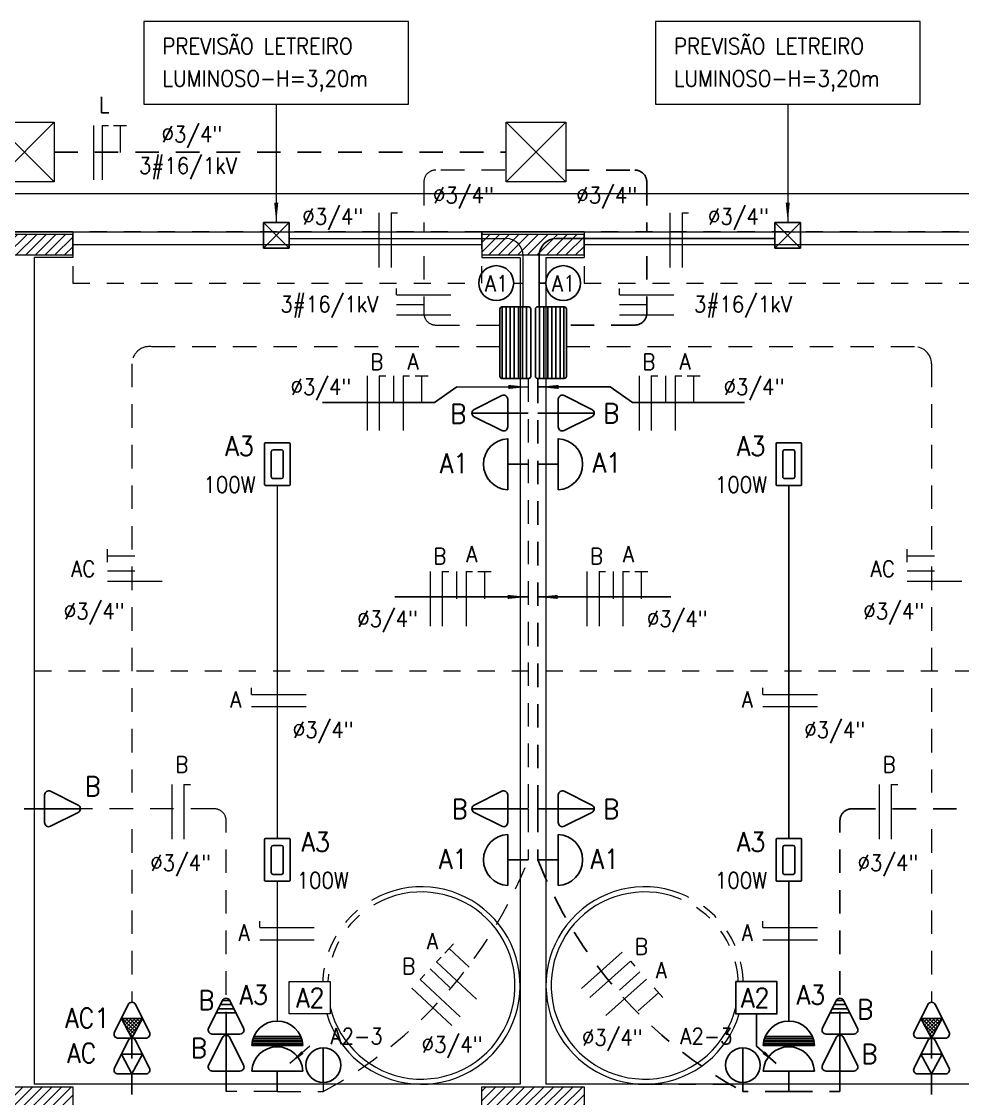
# Model space of a CAD drawing. Header units: inches. Extents: x -0.6 to 46.5, y 585.3 to 612.1.
# Drawn here: x 31.1 to 36.62, y 598.61 to 604.93 of the extents above; entities that cross this region are included whole.
import ezdxf

# ---------------------------------------------------------------- set-up
doc = ezdxf.new("R2010")
doc.units = ezdxf.units.IN
doc.header["$LTSCALE"] = 0.2
doc.header["$MEASUREMENT"] = 0
doc.linetypes.add('ELETRICO', pattern=[0.87, 0.69, -0.18])
doc.linetypes.add('HIDDEN', pattern=[0.375, 0.25, -0.125])
doc.layers.get('0').update_dxf_attribs({"lineweight": 0})
for name, color, linetype in [('ABC', 7, 'Continuous'), ('APISO', 134, 'ELETRICO'), ('ARRETO', 6, 'Continuous'), ('ATETO', 134, 'Continuous'), ('C', 7, 'Continuous'), ('Circuitos', 1, 'Continuous'), ('HATCH', 3, 'Continuous'), ('I', 7, 'Continuous'), ('O', 7, 'Continuous'), ('texto-fiacao', 7, 'Continuous')]:
    doc.layers.add(name, color=color, linetype=linetype)
for name, color, linetype, lineweight in [('ABERTURAS', 5, 'HIDDEN', 0), ('PAREDES', 30, 'Continuous', 0), ('PISOS', 4, 'Continuous', 0)]:
    doc.layers.add(name, color=color, linetype=linetype, lineweight=lineweight)
doc.styles.add('ROMANSP', font='romans.shx', dxfattribs={"width": 0.9})
pattern_1 = [(45, (11.47801, 76.999498), (-0.0282842712, 0.0282842712), [])]

# ---------------------------------------------------------------- blocks, each defined once
blk = doc.blocks.new('*O4')
at = {"layer": 'ABERTURAS', "color": 3, "linetype": 'Continuous', "lineweight": 0}
blk.add_line((1.2, 0.075), (-1.2, 0.075), dxfattribs=at)
at = {"layer": 'ABERTURAS', "color": 3, "linetype": 'HIDDEN', "lineweight": 0}
blk.add_lwpolyline([(1.2, 0.15), (-1.2, 0.15), (-1.2, -0.15), (1.2, -0.15)], close=True, dxfattribs=at)
blk = doc.blocks.new('*O5')
at = {"layer": 'ABERTURAS', "color": 3, "linetype": 'Continuous', "lineweight": 0}
blk.add_line((1.2, 0.075), (-1.2, 0.075), dxfattribs=at)
at = {"layer": 'ABERTURAS', "color": 3, "linetype": 'HIDDEN', "lineweight": 0}
blk.add_lwpolyline([(1.2, 0.15), (-1.2, 0.15), (-1.2, -0.15), (1.2, -0.15)], close=True, dxfattribs=at)
blk = doc.blocks.new('I-D')
at = {"color": 20}
blk.add_line((0, 17), (0, 0), dxfattribs=at)
blk.add_circle((0, 8.5), 8.5, dxfattribs=at)
blk = doc.blocks.new('O-2P170')
at = {"color": 20}
for p, q in [((-8.55, 7.89), (-1.79, 21.42)), ((1.81, 21.37), (-1.81, 21.37)), ((8.55, 7.89), (1.79, 21.42)), ((3.81, 17.37), (-3.81, 17.37)), ((2.81, 19.37), (-2.81, 19.37)), ((4.81, 15.37), (-4.81, 15.37)), ((0, 15.37), (0, -5)), ((-6.76, 5), (6.76, 5))]:
    blk.add_line(p, q, dxfattribs=at)
for centre, start, end in [((0, 20.53), 26.5651, 153.4349), ((-6.76, 7), 153.4349, 270), ((6.76, 7), 270, 26.5651)]:
    blk.add_arc(centre, 2, start, end, dxfattribs=at)
blk = doc.blocks.new('O-2P20')
at = {"color": 20}
for p, q in [((-8.55, 7.89), (-1.79, 21.42)), ((0, 22.53), (0, 5)), ((8.55, 7.89), (1.79, 21.42)), ((-6.76, 5), (6.76, 5)), ((0, 5), (0, -5))]:
    blk.add_line(p, q, dxfattribs=at)
for centre, start, end in [((0, 20.53), 26.5651, 153.4349), ((-6.76, 7), 153.4349, 270), ((6.76, 7), 270, 26.5651)]:
    blk.add_arc(centre, 2, start, end, dxfattribs=at)
blk = doc.blocks.new('O-ARAND')
at = {"color": 20}
for p, q in [((-12.5, 5), (12.5, 5)), ((0, 5), (0, -5))]:
    blk.add_line(p, q, dxfattribs=at)
blk.add_arc((0.02, 4.38), 12.5, 2.866, 177.134, dxfattribs=at)
blk = doc.blocks.new('O-ARAND3')
at = {"color": 20}
for p, q in [((-12.48, 6.26), (12.52, 6.26)), ((-12.43, 6.99), (12.46, 6.99)), ((-12.31, 7.92), (12.32, 7.92)), ((-12.12, 8.68), (12.16, 8.68)), ((-11.86, 9.61), (11.89, 9.61)), ((-11.51, 10.53), (11.54, 10.53))]:
    blk.add_line(p, q, dxfattribs=at)
blk.add_arc((0.02, 5.64), 12.52, 2.866, 177.134, dxfattribs=at)
blk = doc.blocks.new('SETA')
at = {"color": 6}
blk.add_lwpolyline([(0, 0, 0, 2, 0), (9.69, 0, 2, 2, 0)], format="xyseb", dxfattribs=at)
blk = doc.blocks.new('CX-2X4')
at = {"color": 5}
for p, q in [((6.2475, -6.2475), (-6.2475, 6.2475)), ((-6.2475, -6.2475), (6.2475, 6.2475))]:
    blk.add_line(p, q, dxfattribs=at)
at = {"color": 20}
for p, q in [((-6.2475, 6.2475), (6.2475, 6.2475)), ((-6.2475, -6.2475), (-6.2475, 6.2475)), ((6.2475, 6.2475), (6.2475, -6.2475)), ((6.2475, -6.2475), (-6.2475, -6.2475))]:
    blk.add_line(p, q, dxfattribs=at)
blk = doc.blocks.new('CX-CD')
at = {"color": 20}
for p, q in [((-17.48, 5.87), (17.48, 5.87)), ((-17.48, 4), (17.48, 4)), ((-17.48, 2), (17.48, 2)), ((-17.48, 0), (17.48, 0)), ((-17.48, -2), (17.48, -2)), ((-17.48, -4), (17.48, -4)), ((-17.48, -6), (17.48, -6))]:
    blk.add_line(p, q, dxfattribs=at)
blk.add_lwpolyline([(-17.48, -7.06), (-17.48, 6.06, -0.414214), (-16.48, 7.06), (16.48, 7.06, -0.414214), (17.48, 6.06), (17.48, -7.06, -0.414214), (16.48, -8.06), (-16.48, -8.06, -0.414214)], format="xyb", close=True, dxfattribs=at)
at = {"color": 1, "style": 'ROMANSP', "flags": 3}
blk.add_attdef('CX', (61.88, -3.2), '', height=11.3, dxfattribs=at)
blk = doc.blocks.new('CP-30')
at = {"lineweight": 0}
for p, q in [((-17.5, 17.5), (17.5, -17.5)), ((-17.5, -17.5), (17.5, 17.5))]:
    blk.add_line(p, q, dxfattribs=at)
at = {"color": 5, "lineweight": 0}
blk.add_lwpolyline([(-17.5, -17.5), (-17.5, 17.5), (17.5, 17.5), (17.5, -17.5)], close=True, dxfattribs=at)
blk = doc.blocks.new('I-S')
at = {"color": 20}
blk.add_circle((0, 8.5), 8.5, dxfattribs=at)
blk = doc.blocks.new('O-COND-H')
at = {"color": 20}
for p, q in [((-10.41, -5.83), (-10.41, 5.83)), ((-10, 6.25), (10, 6.25)), ((10.41, -5.83), (10.41, 5.83)), ((10, -6.25), (-10, -6.25))]:
    blk.add_line(p, q, dxfattribs=at)
at = {"color": 7}
for p, q in [((-7.08, -2.08), (-7.08, 2.08)), ((-6.25, 2.92), (6.25, 2.92)), ((7.08, -2.08), (7.08, 2.08)), ((6.25, -2.92), (-6.25, -2.92))]:
    blk.add_line(p, q, dxfattribs=at)
at = {"color": 20}
for centre, start, end in [((-10, 5.83), 90, 180), ((10, 5.83), 360, 90), ((-10, -5.83), 180, 270), ((10, -5.83), 270, 360)]:
    blk.add_arc(centre, 0.416, start, end, dxfattribs=at)
at = {"color": 7}
for centre, start, end in [((-6.25, 2.08), 90, 180), ((6.25, 2.08), 0, 90), ((-6.25, -2.08), 180, 270), ((6.25, -2.08), 270, 0)]:
    blk.add_arc(centre, 0.833, start, end, dxfattribs=at)
blk = doc.blocks.new('O-AC20')
at = {"color": 20}
blk.add_line((0, 5), (0, -5), dxfattribs=at)
blk.add_lwpolyline([(6.76, 5, 0.557537), (8.55, 7.89), (1.79, 21.42, 0.618034), (-1.79, 21.42), (-8.55, 7.89, 0.557537), (-6.76, 5)], format="xyb", close=True, dxfattribs=at)
at = {"layer": 'O', "color": 20}
blk.add_lwpolyline([(0, 5), (-5.17, 14.66), (5.17, 14.66)], close=True, dxfattribs=at)
blk = doc.blocks.new('*X45')
at = {"color": 0}
for p, q in [((1683.55, 1517.88), (1677.07, 1524.36)), ((1677.19, 1523.4), (1678.15, 1524.36)), ((1677.81, 1522.25), (1679.92, 1524.36)), ((1678.42, 1521.09), (1681.69, 1524.36)), ((1684.17, 1519.03), (1678.84, 1524.36)), ((1679.04, 1519.94), (1683.46, 1524.36)), ((1679.66, 1518.79), (1685.22, 1524.36)), ((1680.27, 1517.64), (1686.99, 1524.36)), ((1684.78, 1520.18), (1680.6, 1524.36)), ((1685.4, 1521.33), (1682.37, 1524.36)), ((1686.01, 1522.48), (1684.14, 1524.36)), ((1686.63, 1523.63), (1685.91, 1524.36)), ((1682.93, 1516.73), (1678.26, 1521.39)), ((1682.32, 1515.57), (1680.3, 1517.59)), ((1680.89, 1516.49), (1685.01, 1520.61)), ((1681.51, 1515.34), (1682.98, 1516.81))]:
    blk.add_line(p, q, dxfattribs=at)
blk = doc.blocks.new('O-AC170')
at = {"color": 20}
blk.add_line((0, 5), (0, -5), dxfattribs=at)
blk.add_lwpolyline([(6.76, 5, 0.557537), (8.55, 7.89), (1.79, 21.42, 0.618034), (-1.79, 21.42), (-8.55, 7.89, 0.557537), (-6.76, 5)], format="xyb", close=True, dxfattribs=at)
at = {"layer": 'O', "color": 20}
blk.add_lwpolyline([(0, 5), (-5.17, 14.66), (5.17, 14.66)], close=True, dxfattribs=at)
at = {"layer": 'O'}
blk.add_blockref('*X45', (-1681.85, -1509.7), dxfattribs=at)

msp = doc.modelspace()

# ---------------------------------------------------------------- hatches: boundary and pattern name
at = {"layer": 'HATCH', "linetype": 'Continuous', "lineweight": 0}
h = msp.add_hatch(dxfattribs=at)
h.set_pattern_fill('_USER', color=256, scale=0.04, angle=45, style=0, pattern_type=0)
h.set_pattern_definition(pattern_1)
h.paths.add_polyline_path([(31.403, 603.6805), (30.803, 603.6805), (30.803, 603.5605), (31.403, 603.5605)])
h.dxf.unprotected_set("ltscale", 0)
h = msp.add_hatch(dxfattribs=at)
h.set_pattern_fill('_USER', color=256, scale=0.04, angle=45, style=0, pattern_type=0)
h.set_pattern_definition(pattern_1)
h.paths.add_polyline_path([(34.403, 603.6805), (33.803, 603.6805), (33.803, 603.5605), (34.403, 603.5605)])
h.dxf.unprotected_set("ltscale", 0)
h = msp.add_hatch(dxfattribs=at)
h.set_pattern_fill('_USER', color=256, scale=0.04, angle=45, style=0, pattern_type=0)
h.set_pattern_definition(pattern_1)
h.paths.add_polyline_path([(30.803, 598.6805), (31.403, 598.6805), (31.403, 598.5605), (30.803, 598.5605)])
h.dxf.unprotected_set("ltscale", 0)
h = msp.add_hatch(dxfattribs=at)
h.set_pattern_fill('_USER', color=256, scale=0.04, angle=45, style=0, pattern_type=0)
h.set_pattern_definition(pattern_1)
h.paths.add_polyline_path([(33.803, 598.6805), (34.403, 598.6805), (34.403, 598.5605), (33.803, 598.5605)])
h.dxf.unprotected_set("ltscale", 0)

# ---------------------------------------------------------------- linework, layer by layer
at = {"linetype": 'Continuous', "lineweight": 0}
for points in [[(31.403, 603.6805), (30.803, 603.6805), (30.803, 603.5605), (31.403, 603.5605)], [(34.403, 603.6805), (33.803, 603.6805), (33.803, 603.5605), (34.403, 603.5605)], [(30.803, 598.6805), (31.403, 598.6805), (31.403, 598.5605), (30.803, 598.5605)], [(33.803, 598.6805), (34.403, 598.6805), (34.403, 598.5605), (33.803, 598.5605)]]:
    msp.add_lwpolyline(points, close=True, dxfattribs=at).dxf.unprotected_set("ltscale", 0)
at = {"layer": 'APISO'}
for p, q in [((31.2944, 604.164), (33.9444, 604.164)), ((34.1312, 600.3114), (34.1312, 600.0114)), ((35.333, 598.7055), (35.333, 598.6525)), ((35.603, 598.6525), (35.333, 598.6525)), ((35.603, 598.6525), (35.903, 598.6525))]:
    msp.add_line(p, q, dxfattribs=at)
at = {"layer": 'APISO', "lineweight": 0}
for p, q in [((33.9084, 603.0221), (31.8666, 603.0221)), ((36.34, 603.0221), (34.2982, 603.0221)), ((31.7505, 602.9221), (31.7505, 600.4075)), ((36.44, 602.9221), (36.44, 600.4075)), ((34.0748, 600.3114), (34.0748, 600.0114)), ((31.7505, 600.1911), (31.7505, 599.1762)), ((36.44, 600.1911), (36.44, 599.1762)), ((32.873, 598.7055), (32.873, 598.6525)), ((32.603, 598.6525), (32.303, 598.6525)), ((32.603, 598.6525), (32.873, 598.6525))]:
    msp.add_line(p, q, dxfattribs=at)
for points in [[(33.9382, 604.0586), (33.5328, 604.0586, 0.414214), (33.4628, 603.9886), (33.4628, 603.6938, 0.414214)], [(33.4628, 603.5538), (33.4628, 603.2191, 0.414214), (33.5328, 603.1491), (33.9084, 603.1491)], [(32.303, 598.9828), (32.303, 600.2414, 0.414214), (32.233, 600.3114), (31.4483, 600.3114)]]:
    msp.add_lwpolyline(points, format="xyb", dxfattribs=at)
at = {"layer": 'APISO'}
for points in [[(34.2944, 604.0586), (34.6998, 604.0586, -0.414214), (34.7698, 603.9886), (34.7698, 603.6938, -0.414214)], [(34.7698, 603.5538), (34.7698, 603.2191, -0.414214), (34.6998, 603.1491), (34.2982, 603.1491)], [(35.903, 598.9828), (35.903, 600.2414, -0.414214), (35.973, 600.3114), (36.7577, 600.3114)]]:
    msp.add_lwpolyline(points, format="xyb", dxfattribs=at)
at = {"layer": 'APISO', "lineweight": 0}
for centre, radius, start, end in [((31.8522, 602.9214), 0.1017, 81.87238, 179.59407), ((36.34, 602.9221), 0.1, 360, 90), ((1676.1722, 601.5736), 1642.0978, 179.9559601, 180.0440399), ((31.6024, 600.9871), 2.658, 298.55667, 338.4639)]:
    msp.add_arc(centre, radius, start, end, dxfattribs=at)
at = {"layer": 'APISO'}
for centre, radius, start, end in [((-1607.9661, 601.5736), 1642.0978, 359.9559601, 0.0440399), ((36.6036, 600.9871), 2.658, 201.5361, 241.44333)]:
    msp.add_arc(centre, radius, start, end, dxfattribs=at)
at = {"layer": 'ARRETO', "lineweight": 0}
for p, q in [((32.5969, 604.4458), (32.5969, 603.7505)), ((35.5969, 604.4458), (35.5969, 603.7505)), ((33.6559, 602.7861), (34.0745, 602.7861)), ((32.7933, 598.9182), (32.6775, 598.818))]:
    msp.add_line(p, q, dxfattribs=at)
at = {"layer": 'ARRETO'}
for p, q in [((33.6559, 602.7861), (33.5257, 602.6942)), ((34.5555, 602.7861), (34.1369, 602.7861)), ((34.5555, 602.7861), (34.6858, 602.6942)), ((33.5257, 602.6942), (32.8683, 602.6942)), ((34.6858, 602.6942), (35.3431, 602.6942)), ((33.2915, 601.5542), (34.0708, 601.5542)), ((34.9106, 601.5542), (34.1312, 601.5542)), ((35.4127, 598.9182), (35.4127, 599.1083)), ((35.4127, 598.9182), (35.5285, 598.818))]:
    msp.add_line(p, q, dxfattribs=at)
at = {"layer": 'ARRETO', "lineweight": 0}
for points in [[(31.8206, 604.9296), (31.8206, 604.4458), (33.3731, 604.4458), (33.3731, 604.9296)], [(34.8206, 604.9296), (34.8206, 604.4458), (36.3731, 604.4458), (36.3731, 604.9296)], [(32.9137, 599.2973), (32.9137, 599.1083), (32.6729, 599.1083), (32.6729, 599.2973)]]:
    msp.add_lwpolyline(points, close=True, dxfattribs=at)
at = {"layer": 'ARRETO'}
msp.add_lwpolyline([(35.2924, 599.2973), (35.2924, 599.1083), (35.5331, 599.1083), (35.5331, 599.2973)], close=True, dxfattribs=at)
at = {"layer": 'ATETO', "lineweight": 0}
for p, q in [((32.6719, 603.6563), (33.9444, 603.6563)), ((34.0444, 603.2552), (34.0444, 603.5563)), ((34.0444, 603.2552), (34.0444, 603.5563))]:
    msp.add_line(p, q, dxfattribs=at)
at = {"layer": 'ATETO'}
for p, q in [((35.5219, 603.6563), (34.2389, 603.6563)), ((34.1389, 603.2552), (34.1389, 603.5563))]:
    msp.add_line(p, q, dxfattribs=at)
at = {"layer": 'ATETO', "lineweight": 0}
for points in [[(33.9894, 603.3955), (34.0444, 603.3955)], [(32.603, 602.208), (32.603, 600.1364)], [(32.603, 599.8865), (32.6032, 599.0662)]]:
    msp.add_lwpolyline(points, dxfattribs=at)
at = {"layer": 'ATETO'}
for points in [[(34.178, 603.3955), (34.1389, 603.3955)], [(35.603, 602.208), (35.603, 600.1364)], [(35.603, 599.8865), (35.6032, 599.0662)]]:
    msp.add_lwpolyline(points, dxfattribs=at)
at = {"layer": 'ATETO', "lineweight": 0}
msp.add_arc((33.9444, 603.5563), 0.1, 0, 90, dxfattribs=at)
at = {"layer": 'ATETO'}
msp.add_arc((34.2389, 603.5563), 0.1, 90, 180, dxfattribs=at)
at = {"layer": 'Circuitos', "lineweight": 0}
for p, q in [((31.5247, 604.3204), (31.5247, 604.0005)), ((31.5753, 604.3204), (31.6135, 604.3204)), ((31.5753, 604.3204), (31.5753, 604.0005)), ((31.6427, 604.3204), (31.7191, 604.3204)), ((31.6809, 604.3204), (31.6809, 604.1605)), ((33.199, 603.8076), (33.199, 603.4876)), ((33.2703, 603.8076), (33.3085, 603.8076)), ((33.2703, 603.8076), (33.2703, 603.4876)), ((34.9053, 603.8076), (34.9053, 603.4876)), ((34.9767, 603.8076), (35.0148, 603.8076)), ((34.9767, 603.8076), (34.9767, 603.4876)), ((33.3012, 603.326), (33.3012, 603.3641)), ((34.6094, 603.326), (34.6094, 603.3641)), ((33.3012, 603.326), (33.6212, 603.326)), ((34.6094, 603.326), (34.9294, 603.326)), ((33.3012, 603.2695), (33.4612, 603.2695)), ((33.3012, 603.2099), (33.6212, 603.2099)), ((34.6094, 603.2695), (34.7694, 603.2695)), ((34.6094, 603.2099), (34.9294, 603.2099)), ((33.1295, 602.8513), (33.1295, 602.5314)), ((33.2008, 602.8513), (33.2008, 602.5314)), ((33.2008, 602.8513), (33.239, 602.8513)), ((33.2845, 602.8513), (33.2845, 602.6913)), ((33.3409, 602.8513), (33.3791, 602.8513)), ((33.3409, 602.8513), (33.3409, 602.5314)), ((33.4107, 602.8513), (33.4871, 602.8513)), ((33.4489, 602.8513), (33.4489, 602.6913)), ((34.7253, 602.8513), (34.7253, 602.5314)), ((34.7966, 602.8513), (34.7966, 602.5314)), ((34.7966, 602.8513), (34.8348, 602.8513)), ((34.8802, 602.8513), (34.8802, 602.6913)), ((34.9367, 602.8513), (34.9749, 602.8513)), ((34.9367, 602.8513), (34.9367, 602.5314)), ((35.0065, 602.8513), (35.0828, 602.8513)), ((35.0447, 602.8513), (35.0447, 602.6913)), ((31.6078, 601.7573), (31.6078, 601.8336)), ((36.2974, 601.7573), (36.2974, 601.8336)), ((31.6078, 601.7954), (31.7678, 601.7954)), ((36.2974, 601.7954), (36.4573, 601.7954)), ((31.6078, 601.7069), (31.7678, 601.7069)), ((33.4989, 601.7031), (33.4989, 601.3831)), ((33.5702, 601.7031), (33.6084, 601.7031)), ((33.5702, 601.7031), (33.5702, 601.3831)), ((33.6538, 601.7031), (33.6538, 601.5431)), ((33.7103, 601.7031), (33.7485, 601.7031)), ((33.7103, 601.7031), (33.7103, 601.3831)), ((33.7801, 601.7031), (33.8564, 601.7031)), ((33.8182, 601.7031), (33.8182, 601.5431)), ((34.4186, 601.7031), (34.4186, 601.3831)), ((34.49, 601.7031), (34.5281, 601.7031)), ((34.49, 601.7031), (34.49, 601.3831)), ((34.5736, 601.7031), (34.5736, 601.5431)), ((34.63, 601.7031), (34.6682, 601.7031)), ((34.63, 601.7031), (34.63, 601.3831)), ((34.6998, 601.7031), (34.7762, 601.7031)), ((34.738, 601.7031), (34.738, 601.5431)), ((36.2974, 601.7069), (36.4573, 601.7069)), ((31.6078, 601.6473), (31.9277, 601.6473)), ((36.2974, 601.6473), (36.6173, 601.6473)), ((32.4514, 600.9825), (32.4514, 601.0207)), ((35.4514, 600.9825), (35.4514, 601.0207)), ((32.4514, 600.9825), (32.7714, 600.9825)), ((35.4514, 600.9825), (35.7714, 600.9825)), ((32.4514, 600.9111), (32.7714, 600.9111)), ((35.4514, 600.9111), (35.7714, 600.9111)), ((31.9839, 600.4534), (31.9839, 600.1334)), ((32.0553, 600.4534), (32.0935, 600.4534)), ((32.0553, 600.4534), (32.0553, 600.1334)), ((36.1324, 600.4534), (36.1324, 600.1334)), ((36.2038, 600.4534), (36.242, 600.4534)), ((36.2038, 600.4534), (36.2038, 600.1334)), ((32.5, 599.6142), (32.5, 599.6524)), ((32.5, 599.6142), (32.82, 599.6142)), ((35.4514, 599.6142), (35.4514, 599.6524)), ((35.4514, 599.6142), (35.7714, 599.6142)), ((32.5, 599.5429), (32.82, 599.5429)), ((35.4514, 599.5429), (35.7714, 599.5429)), ((33.585, 599.4638), (33.6373, 599.5195)), ((33.6112, 599.4916), (33.7278, 599.3822)), ((33.5373, 599.4129), (33.5634, 599.4407)), ((34.6264, 599.4702), (34.3879, 599.2569)), ((34.674, 599.417), (34.4355, 599.2037)), ((34.674, 599.417), (34.6994, 599.3886)), ((33.4987, 599.3717), (33.6153, 599.2623)), ((33.5373, 599.4129), (33.7707, 599.194)), ((34.7297, 599.3547), (34.6105, 599.2481)), ((33.4415, 599.3107), (33.4676, 599.3386)), ((33.4415, 599.3107), (33.6748, 599.0918)), ((34.7674, 599.3126), (34.5289, 599.0993)), ((33.3926, 599.2587), (33.626, 599.0398)), ((34.8393, 599.2322), (34.7201, 599.1255)), ((34.8139, 599.2606), (34.8648, 599.2037))]:
    msp.add_line(p, q, dxfattribs=at)
at = {"layer": 'PAREDES', "lineweight": 0}
for p, q in [((31.403, 603.6955), (29.188, 603.6955)), ((31.403, 603.6955), (31.403, 603.5455)), ((31.403, 603.6955), (31.403, 603.5455)), ((34.403, 603.6955), (33.803, 603.6955)), ((33.803, 603.6955), (33.803, 603.5455)), ((34.403, 603.6955), (34.403, 603.5455)), ((31.178, 603.5455), (31.178, 598.6955)), ((31.403, 603.5455), (31.178, 603.5455)), ((33.803, 603.5455), (34.028, 603.5455)), ((34.028, 603.5455), (34.028, 598.6955)), ((34.178, 603.5455), (34.178, 598.6955)), ((34.178, 603.5455), (34.403, 603.5455)), ((34.028, 598.6955), (31.178, 598.6955)), ((37.028, 598.6955), (34.178, 598.6955))]:
    msp.add_line(p, q, dxfattribs=at)
at = {"layer": 'PAREDES', "linetype": 'HIDDEN', "lineweight": 0}
for p, q in [((31.178, 601.1205), (37.028, 601.1205)), ((33.448, 598.6955), (32.869, 598.6955)), ((34.758, 598.6955), (35.337, 598.6955))]:
    msp.add_line(p, q, dxfattribs=at)
for centre, radius, start, end in [((33.448, 599.2745), 0.5791, 110.48941, 176.01427), ((34.758, 599.2745), 0.5791, 3.98573, 69.51059), ((33.448, 599.2745), 0.5491, 110.37856, 175.79675), ((34.758, 599.2745), 0.5491, 4.20325, 69.62144)]:
    msp.add_arc(centre, radius, start, end, dxfattribs=at)
at = {"layer": 'PAREDES', "linetype": 'Continuous', "lineweight": 0}
for centre, radius, start, end in [((33.448, 599.2745), 0.5791, 196.68372, 110.48941), ((33.448, 599.2745), 0.5491, 193.33361, 110.37856), ((34.758, 599.2745), 0.5791, 69.51059, 343.31628), ((34.758, 599.2745), 0.5491, 69.62144, 346.66639), ((33.448, 599.2745), 0.5791, 176.01427, 177.74043), ((33.448, 599.2745), 0.5491, 175.79675, 177.61727), ((34.758, 599.2745), 0.5491, 2.38273, 4.20325), ((34.758, 599.2745), 0.5791, 2.25957, 3.98573)]:
    msp.add_arc(centre, radius, start, end, dxfattribs=at)
at = {"layer": 'PISOS', "linetype": 'Continuous', "lineweight": 0}
for points in [[(21.803, 603.9205), (37.403, 603.9205), (37.403, 593.3205), (21.803, 593.3205)], [(22.028, 603.6955), (37.178, 603.6955), (37.178, 593.5455), (22.028, 593.5455)]]:
    msp.add_lwpolyline(points, close=True, dxfattribs=at)

# ---------------------------------------------------------------- block references
at = {"layer": 'ABERTURAS', "linetype": 'HIDDEN', "lineweight": 0}
for name, p in [('*O4', (32.603, 603.5455)), ('*O5', (35.603, 603.5455))]:
    msp.add_blockref(name, p, dxfattribs=at)
at = {"layer": 'ARRETO', "lineweight": 0, "xscale": 0.01199999999999818, "yscale": 0.01199999999999818, "zscale": 0.012, "rotation": 90}
for p in [(32.5969, 603.7505), (35.5969, 603.7505)]:
    msp.add_blockref('SETA', p, dxfattribs=at)
at = {"layer": 'C'}
for name, p, xscale, yscale, zscale in [('CP-30', (31.1194, 604.164), 0.01, 0.01, 0.01), ('CP-30', (34.1194, 604.164), 0.01, 0.01, 0.01), ('CX-2X4', (32.5969, 603.6755), 0.01199999999999818, 0.01199999999999818, 0.012), ('CX-2X4', (35.5969, 603.6755), 0.01199999999999818, 0.01199999999999818, 0.012)]:
    msp.add_blockref(name, p, dxfattribs=dict(at, xscale=xscale, yscale=yscale, zscale=zscale))
at = {"layer": 'C', "lineweight": 0, "xscale": 0.01199999999999818, "yscale": 0.01199999999999818, "zscale": 0.012, "rotation": 90}
msp.add_blockref('CX-CD', (33.9931, 603.0455), dxfattribs=at)
at = {"layer": 'C', "xscale": 0.01199999999999818, "yscale": 0.01199999999999818, "zscale": 0.012, "rotation": 270}
msp.add_blockref('CX-CD', (34.2135, 603.0455), dxfattribs=at)
at = {"layer": 'I', "lineweight": 0, "xscale": 0.01199999999999818, "yscale": 0.01199999999999818, "zscale": 0.012, "rotation": 270}
msp.add_blockref('I-S', (33.7854, 603.3955), dxfattribs=at)
at = {"layer": 'I', "xscale": 0.01199999999999818, "yscale": 0.01199999999999818, "zscale": 0.012, "rotation": 270}
msp.add_blockref('I-S', (34.178, 603.3955), dxfattribs=at)
at = {"layer": 'I', "lineweight": 0, "xscale": -0.01199999999999818, "yscale": 0.01199999999999818, "zscale": 0.012}
msp.add_blockref('I-D', (32.873, 598.7055), dxfattribs=at)
at = {"layer": 'I', "xscale": 0.01199999999999818, "yscale": 0.01199999999999818, "zscale": 0.012}
msp.add_blockref('I-D', (35.333, 598.7055), dxfattribs=at)
at = {"layer": 'O', "lineweight": 0, "yscale": 0.01199999999999818, "zscale": 0.012}
for name, p, xscale, rotation in [('O-2P20', (34.0148, 602.633), -0.01199999999999818, 90), ('O-COND-H', (32.603, 602.333), 0.01199999999999818, 270), ('O-ARAND', (34.0148, 602.333), -0.01199999999999818, 90), ('O-2P20', (31.178, 600.3114), 0.01199999999999818, 270), ('O-2P20', (34.0148, 600.3114), -0.01199999999999818, 90), ('O-COND-H', (32.603, 600.0114), 0.01199999999999818, 270), ('O-ARAND', (34.0148, 600.0114), -0.01199999999999818, 90)]:
    msp.add_blockref(name, p, dxfattribs=dict(at, xscale=xscale, rotation=rotation))
at = {"layer": 'O', "xscale": 0.01199999999999818, "yscale": 0.01199999999999818, "zscale": 0.012, "rotation": 270}
for name, p in [('O-2P20', (34.1912, 602.633)), ('O-ARAND', (34.1912, 602.333)), ('O-COND-H', (35.603, 602.333)), ('O-2P20', (34.1912, 600.3114)), ('O-ARAND', (34.1912, 600.0114)), ('O-COND-H', (35.603, 600.0114))]:
    msp.add_blockref(name, p, dxfattribs=at)
at = {"layer": 'O', "xscale": 0.01199999999999818, "yscale": 0.01199999999999818, "zscale": 0.012}
for name, p in [('O-AC170', (31.7505, 598.9058)), ('O-2P170', (35.903, 598.9298)), ('O-AC170', (36.44, 598.9058)), ('O-ARAND3', (35.603, 598.8483)), ('O-2P20', (35.903, 598.7125)), ('O-ARAND', (35.603, 598.7125))]:
    msp.add_blockref(name, p, dxfattribs=at)
at = {"layer": 'O', "lineweight": 0, "xscale": -0.01199999999999818, "yscale": 0.01199999999999818, "zscale": 0.012}
for name, p in [('O-2P170', (32.303, 598.9298)), ('O-ARAND3', (32.603, 598.8483)), ('O-2P20', (32.303, 598.7125)), ('O-ARAND', (32.603, 598.7125))]:
    msp.add_blockref(name, p, dxfattribs=at)
at = {"layer": 'texto-fiacao', "lineweight": 0, "yscale": 0.01199999999999818, "zscale": 0.012}
for name, p, xscale in [('SETA', (34.0745, 602.7861), -0.01199999999999818), ('O-AC20', (31.7505, 598.6955), 0.01199999999999818), ('O-AC20', (36.44, 598.6955), 0.01199999999999818)]:
    msp.add_blockref(name, p, dxfattribs=dict(at, xscale=xscale))
at = {"layer": 'texto-fiacao', "yscale": 0.01199999999999818, "zscale": 0.012}
for p, xscale in [((34.1369, 602.7861), 0.01199999999999818), ((34.0708, 601.5542), -0.01199999999999818), ((34.1312, 601.5542), 0.01199999999999818)]:
    msp.add_blockref('SETA', p, dxfattribs=dict(at, xscale=xscale))
at = {"layer": 'texto-fiacao', "lineweight": 0, "xscale": -0.01, "yscale": 0.01, "zscale": 0.01, "rotation": 220.9048646310808}
msp.add_blockref('SETA', (32.6775, 598.818), dxfattribs=at)
at = {"layer": 'texto-fiacao', "xscale": 0.01, "yscale": 0.01, "zscale": 0.01, "rotation": 139.0951353689192}
msp.add_blockref('SETA', (35.5285, 598.818), dxfattribs=at)

# ---------------------------------------------------------------- texts
at = {"layer": 'ABC', "style": 'ROMANSP', "width": 0.9}
msp.add_text('AC1', height=0.11475, dxfattribs=at).set_placement((31.3577, 599.0268))
at = {"layer": 'texto-fiacao', "style": 'ROMANSP', "width": 0.9}
for s, height, p in [('PREVISÃO LETREIRO', 0.0945, (31.9291, 604.7378)), ('PREVISÃO LETREIRO', 0.0945, (34.9291, 604.7378)), ('LUMINOSO-H=3,20m', 0.0945, (31.9291, 604.5488)), ('LUMINOSO-H=3,20m', 0.0945, (34.9291, 604.5488)), ('Ø3/4"', 0.0945, (31.9237, 604.2211)), ('A1', 0.0945, (34.2131, 603.3462)), ('B', 0.1147, (34.5144, 602.5744)), ('A1', 0.11475, (34.4519, 602.284)), ('B', 0.1147, (34.5144, 600.2529)), ('A1', 0.11475, (34.4389, 599.9592)), ('A2', 0.11475, (35.3219, 599.1452)), ('A3', 0.11475, (35.6484, 599.1628)), ('B', 0.1147, (36.0044, 599.0774)), ('A2-3', 0.0945, (34.9667, 598.93)), ('B', 0.1147, (36.0289, 598.8161))]:
    msp.add_text(s, height=height, dxfattribs=at).set_placement(p)
at = {"layer": 'texto-fiacao', "lineweight": 0, "style": 'ROMANSP', "width": 0.9}
for s, height, p in [('L', 0.0945, (31.5573, 604.3931)), ('3#16/1kV', 0.0945, (31.791, 604.0371)), ('Ø3/4"', 0.0945, (33.5164, 603.8639)), ('Ø3/4"', 0.0945, (34.357, 603.8639)), ('Ø3/4"', 0.0945, (32.7499, 603.739)), ('Ø3/4"', 0.0945, (35.1287, 603.739)), ('A1', 0.0945, (33.8205, 603.3462)), ('3#16/1kV', 0.0945, (32.6209, 603.2248)), ('3#16/1kV', 0.0945, (35.0463, 603.2248)), ('B', 0.0945, (33.148, 602.8856)), ('A', 0.0945, (33.3663, 602.8875)), ('B', 0.0945, (34.7438, 602.8856)), ('A', 0.0945, (34.9621, 602.8875)), ('Ø3/4"', 0.0945, (32.6806, 602.7391)), ('Ø3/4"', 0.0945, (35.2205, 602.7391)), ('B', 0.1147, (33.6177, 602.5712)), ('A3', 0.11475, (32.2974, 602.3817)), ('A3', 0.11475, (35.2974, 602.3817)), ('A1', 0.11475, (33.5552, 602.2808)), ('100W', 0.0945, (32.1696, 602.1656)), ('100W', 0.0945, (35.1696, 602.1656)), ('B', 0.0945, (33.5174, 601.7467)), ('A', 0.0945, (33.7109, 601.7578)), ('B', 0.0945, (34.4371, 601.7467)), ('A', 0.0945, (34.6306, 601.7578)), ('AC', 0.0945, (31.3936, 601.6722)), ('AC', 0.0945, (36.0831, 601.6722)), ('Ø3/4"', 0.0945, (31.3507, 601.4231)), ('Ø3/4"', 0.0945, (36.0402, 601.4231)), ('Ø3/4"', 0.0945, (33.0713, 601.378)), ('Ø3/4"', 0.0945, (34.7704, 601.378)), ('A', 0.0945, (32.3271, 600.9055)), ('A', 0.0945, (35.3271, 600.9055)), ('Ø3/4"', 0.0945, (32.6938, 600.727)), ('Ø3/4"', 0.0945, (35.6938, 600.727)), ('B', 0.0945, (32.0043, 600.5237)), ('B', 0.0945, (36.1528, 600.5237)), ('B', 0.1147, (31.4737, 600.3855)), ('B', 0.1147, (33.626, 600.2529)), ('A3', 0.11475, (32.7437, 600.0601)), ('A3', 0.11475, (35.2974, 600.0601)), ('Ø3/4"', 0.0945, (31.8578, 599.9469)), ('A1', 0.11475, (33.5505, 599.9592)), ('Ø3/4"', 0.0945, (36.0063, 599.9469)), ('100W', 0.0945, (32.7164, 599.8441)), ('100W', 0.0945, (35.1696, 599.8441)), ('A', 0.0945, (32.3757, 599.5373)), ('A', 0.0945, (35.3271, 599.5373)), ('A', 0.0945, (33.4799, 599.4869)), ('B', 0.0945, (34.7, 599.4562)), ('B', 0.0945, (33.3354, 599.3402)), ('A', 0.0945, (34.8226, 599.318)), ('B', 0.1147, (32.1401, 599.1311)), ('A3', 0.11475, (32.3812, 599.1628)), ('A2', 0.11475, (32.7122, 599.1452)), ('A2-3', 0.0945, (32.9149, 598.93)), ('Ø3/4"', 0.0945, (33.4499, 598.8812)), ('Ø3/4"', 0.0945, (34.3894, 598.9222)), ('AC', 0.11475, (31.3693, 598.8205)), ('B', 0.1147, (32.0964, 598.8506))]:
    msp.add_text(s, height=height, dxfattribs=at).set_placement(p)

doc.saveas('drawing.dxf')
